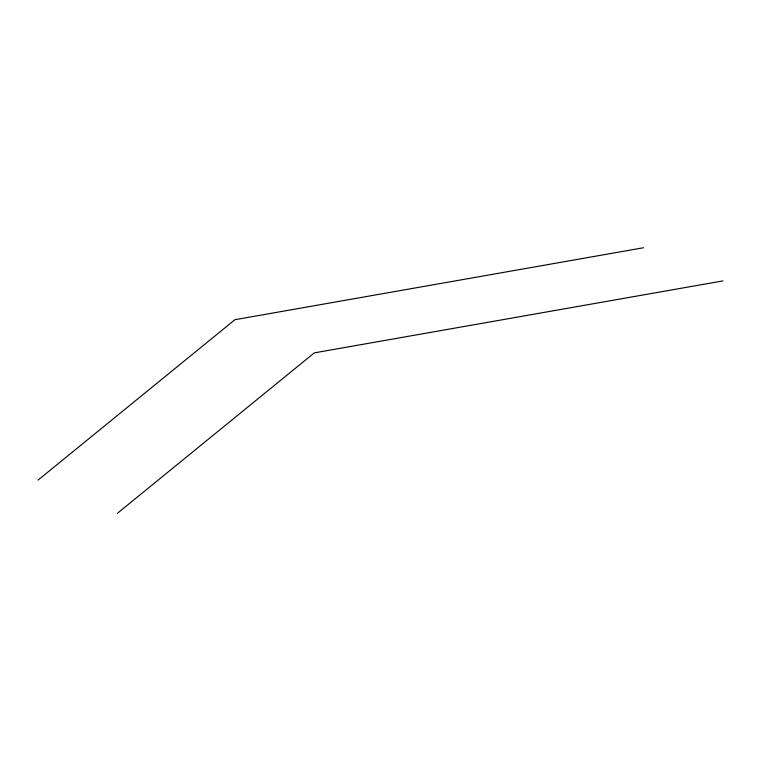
<?xml version="1.0" encoding="UTF-8"?>
<svg xmlns="http://www.w3.org/2000/svg" width="761" height="761" viewBox="0 0 761 761"><rect width="100%" height="100%" fill="white"/><g stroke="black" fill="none" stroke-linecap="round" stroke-linejoin="round"><path stroke-width="1.14" d="M38.05 480.096L234.94 319.706L643.549 247.744M117.451 513.256L314.331 352.866L722.95 280.904"/></g></svg>
